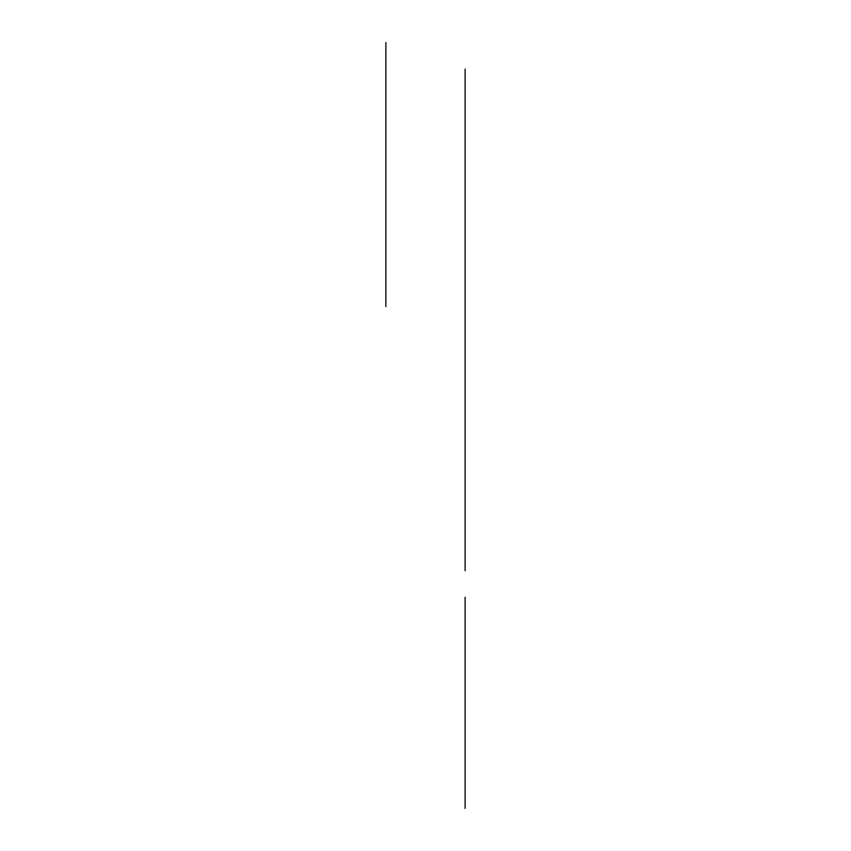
<?xml version="1.0" encoding="UTF-8"?>
<svg xmlns="http://www.w3.org/2000/svg" width="851" height="851" viewBox="0 0 851 851"><rect width="100%" height="100%" fill="white"/><g stroke="black" fill="none" stroke-linecap="round" stroke-linejoin="round"><path stroke-width="1.28" d="M465.114 68.963L465.114 570.755M465.114 597.168L465.114 808.45M385.886 42.55L385.886 306.658"/></g></svg>
